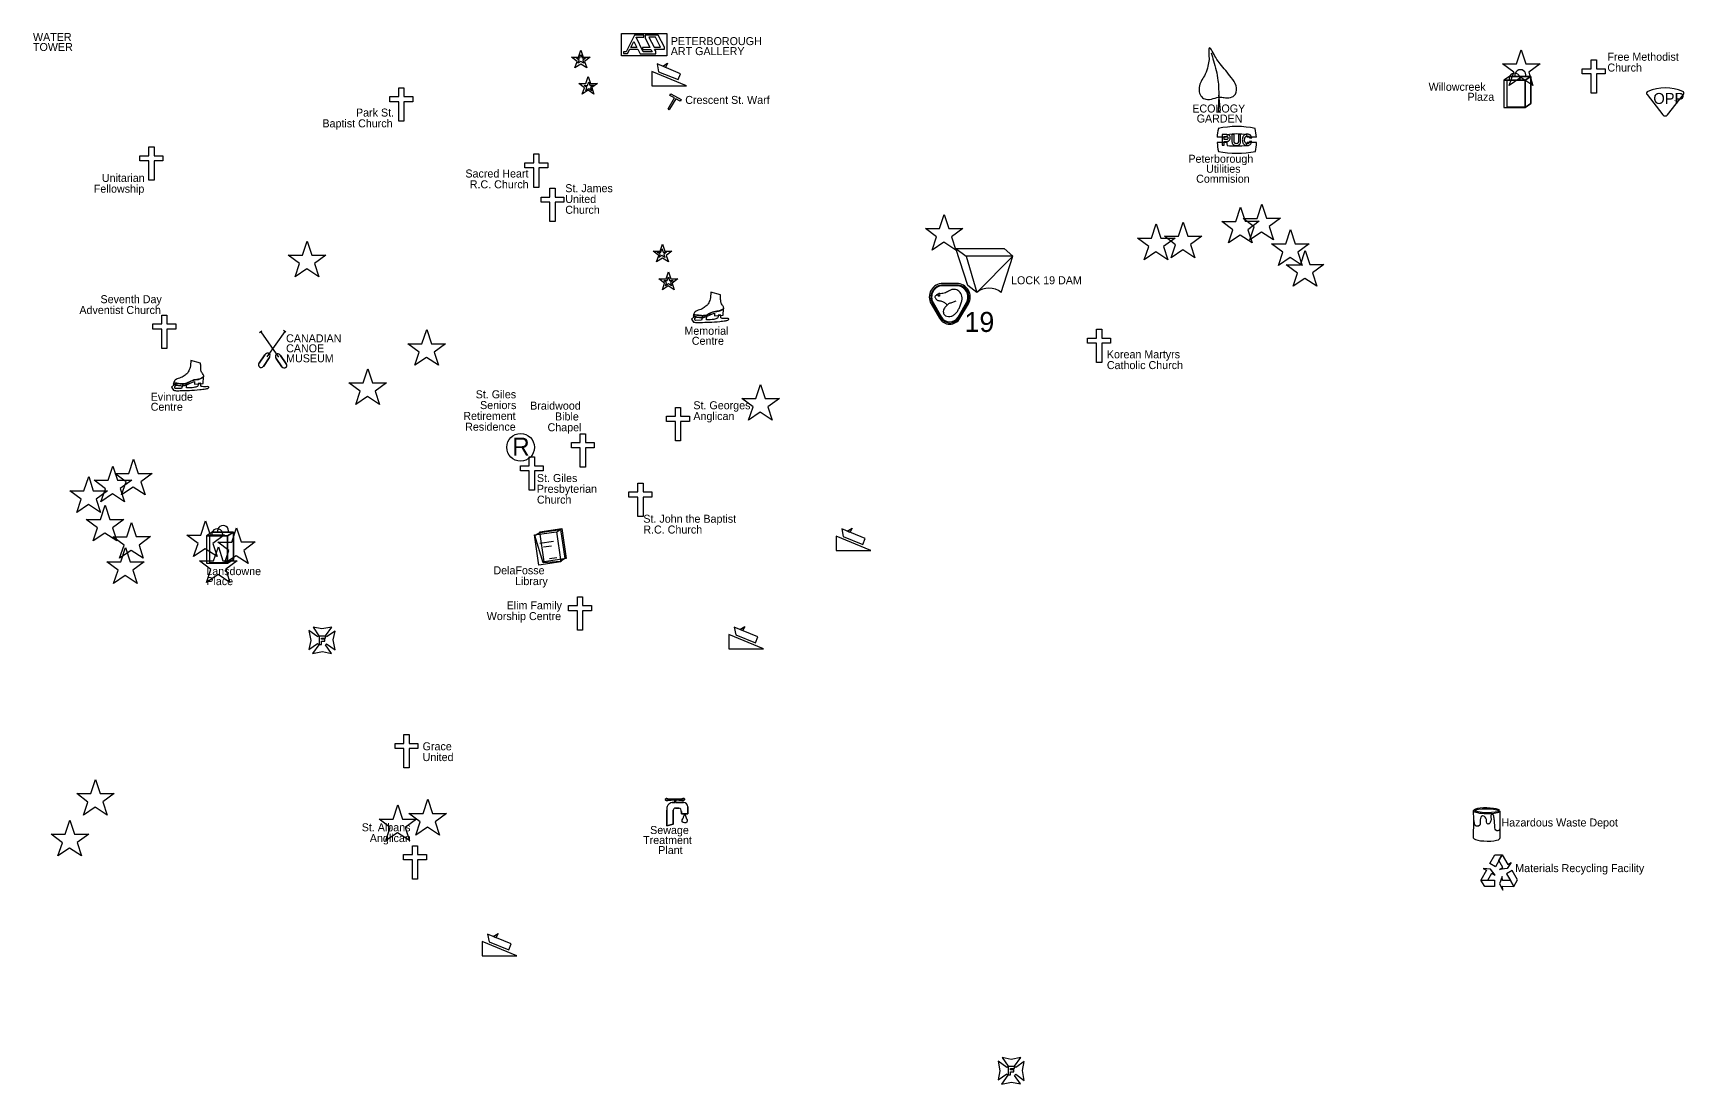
# Model space of a CAD drawing. Extents: x 709372 to 716948, y 4903261 to 4916861.
# Drawn here: x 712448 to 716575, y 4905270 to 4907898 of the extents above; entities that cross this region are included whole.
import ezdxf

# ---------------------------------------------------------------- set-up
doc = ezdxf.new("R2010")
doc.units = 0
for name, color, linetype in [('arenas', 7, 'Continuous'), ('boat ramps', 7, 'Continuous'), ('City_PUS service', 7, 'Continuous'), ('Dams', 7, 'Continuous'), ('dumps', 7, 'Continuous'), ('fire_police', 7, 'Continuous'), ('libraries', 7, 'Continuous'), ('Locks', 7, 'Continuous'), ('point of interes', 7, 'Continuous'), ('points of interes', 7, 'Continuous'), ('religious inst_', 7, 'Continuous'), ('restaurants', 7, 'Continuous'), ('restaurants small', 7, 'Continuous'), ('retirement homes', 7, 'Continuous'), ('shopping centre', 7, 'Continuous'), ('warfs', 7, 'Continuous'), ('water towers', 7, 'Continuous')]:
    doc.layers.add(name, color=color, linetype=linetype)

msp = doc.modelspace()

# ---------------------------------------------------------------- linework, layer by layer
at = {"layer": 'arenas'}
for p, q in [((714167, 4907243), (714142.8, 4907249.8)), ((714173.3, 4907192.4), (714174.4, 4907208.7)), ((714101.5, 4907189.4), (714094.5, 4907182.5)), ((714094.5, 4907182.5), (714099.5, 4907175.3)), ((714099.8, 4907193.9), (714098.5, 4907189.5)), ((714106.6, 4907188.6), (714101.5, 4907189.4)), ((714102.4, 4907182.1), (714102.8, 4907184.8)), ((714102.9, 4907180.5), (714102.4, 4907182.1)), ((714102.8, 4907184.8), (714106.6, 4907188.6)), ((714104.5, 4907179.5), (714102.9, 4907180.5)), ((714119, 4907180), (714104.5, 4907179.5)), ((714122.8, 4907190.1), (714119, 4907180)), ((714132.5, 4907191.9), (714122.8, 4907190.1)), ((714131.7, 4907181.1), (714132.5, 4907191.9)), ((714151.5, 4907197.5), (714151.8, 4907190.7)), ((714151.8, 4907190.7), (714173.3, 4907192.4)), ((714167.8, 4907192.8), (714160.6, 4907192.2)), ((712867.2, 4907072.5), (712843, 4907079.3)), ((712873.6, 4907021.9), (712874.7, 4907038.2)), ((712801.8, 4907019), (712794.7, 4907012.1)), ((712794.7, 4907012.1), (712799.7, 4907004.8)), ((712800.1, 4907023.4), (712798.8, 4907019)), ((712806.9, 4907018.1), (712801.8, 4907019)), ((712802.7, 4907011.6), (712803.1, 4907014.3)), ((712803.2, 4907010), (712802.7, 4907011.6)), ((712803.1, 4907014.3), (712806.9, 4907018.1)), ((712804.8, 4907009), (712803.2, 4907010)), ((712819.2, 4907009.5), (712804.8, 4907009)), ((712823.1, 4907019.6), (712819.2, 4907009.5)), ((712832.7, 4907021.4), (712823.1, 4907019.6)), ((712831.9, 4907010.6), (712832.7, 4907021.4)), ((712851.7, 4907027), (712852.1, 4907020.2)), ((712852.1, 4907020.2), (712873.6, 4907021.9)), ((712868.1, 4907022.3), (712860.9, 4907021.7))]:
    msp.add_line(p, q, dxfattribs=at)
for points in [[(714142.8, 4907249.8), (714140.6, 4907232.2), (714136.1, 4907220.9), (714134.2, 4907218.3), (714125.8, 4907211.3), (714121, 4907208), (714108, 4907203.6), (714103.8, 4907200.9), (714100.9, 4907197.4), (714099.6, 4907193.5)], [(714174.8, 4907208.7), (714174.7, 4907211.3), (714173.2, 4907215), (714170.8, 4907218.7), (714168.6, 4907222.9), (714167.2, 4907231.7), (714167.2, 4907238.3), (714167, 4907243)], [(714099.6, 4907193.5), (714115.9, 4907191.3), (714122, 4907190.8), (714131.3, 4907192.2), (714146.3, 4907199.6), (714161.5, 4907202.5), (714169.1, 4907205.1), (714174.8, 4907208.7)], [(714174.4, 4907208.7), (714169.2, 4907205.4), (714161.7, 4907202.8), (714146.5, 4907199.9), (714131.4, 4907192.6), (714122.2, 4907191.2), (714116.1, 4907191.6), (714099.8, 4907193.9)], [(714098.5, 4907189.5), (714106.3, 4907188.1), (714116.5, 4907186.8), (714126.4, 4907187.2), (714131.8, 4907188.9), (714139.2, 4907192.3), (714146.8, 4907195.7), (714151.5, 4907197.5)], [(714099.5, 4907175.3), (714104.4, 4907174.3), (714108.6, 4907174)], [(714108.6, 4907174), (714115.7, 4907174.3), (714139, 4907175), (714164.8, 4907176.7), (714179.6, 4907178.5)], [(714159.3, 4907185), (714150.3, 4907182), (714131.7, 4907181.1)], [(714160.6, 4907192.2), (714161.2, 4907188), (714159.3, 4907185)], [(714184.6, 4907184.3), (714170.9, 4907184.5), (714167.9, 4907185.8), (714167.4, 4907188.9), (714167.8, 4907192.8)], [(714179.6, 4907178.5), (714182.4, 4907179.2), (714187, 4907181.4), (714187.5, 4907182.3), (714186.6, 4907183.6), (714184.6, 4907184.3)], [(712843, 4907079.3), (712840.9, 4907061.7), (712836.3, 4907050.4), (712834.5, 4907047.8), (712826.1, 4907040.9), (712821.3, 4907037.6), (712808.3, 4907033.2), (712804.1, 4907030.4), (712801.2, 4907026.9), (712799.9, 4907023.1)], [(712799.9, 4907023.1), (712816.2, 4907020.8), (712822.3, 4907020.3), (712831.5, 4907021.7), (712846.6, 4907029.1), (712861.8, 4907032), (712869.3, 4907034.6), (712875.1, 4907038.2)], [(712874.7, 4907038.2), (712869.5, 4907034.9), (712862, 4907032.3), (712846.7, 4907029.4), (712831.7, 4907022.1), (712822.5, 4907020.7), (712816.4, 4907021.1), (712800.1, 4907023.4)], [(712875.1, 4907038.2), (712875, 4907040.9), (712873.5, 4907044.5), (712871.1, 4907048.2), (712868.9, 4907052.4), (712867.5, 4907061.2), (712867.5, 4907067.8), (712867.2, 4907072.5)], [(712798.8, 4907019), (712806.6, 4907017.7), (712816.8, 4907016.3), (712826.7, 4907016.7), (712832.1, 4907018.4), (712839.4, 4907021.8), (712847.1, 4907025.2), (712851.7, 4907027)], [(712799.7, 4907004.8), (712804.7, 4907003.8), (712808.9, 4907003.5)], [(712808.9, 4907003.5), (712816, 4907003.8), (712839.3, 4907004.5), (712865.1, 4907006.2), (712879.9, 4907008)], [(712859.5, 4907014.5), (712850.6, 4907011.5), (712831.9, 4907010.6)], [(712860.9, 4907021.7), (712861.5, 4907017.5), (712859.5, 4907014.5)], [(712884.8, 4907013.8), (712871.1, 4907014.1), (712868.2, 4907015.3), (712867.7, 4907018.5), (712868.1, 4907022.3)], [(712879.9, 4907008), (712882.7, 4907008.7), (712887.2, 4907010.9), (712887.8, 4907011.9), (712886.9, 4907013.1), (712884.8, 4907013.8)]]:
    msp.add_spline(points, degree=3, dxfattribs=at)
at = {"layer": 'boat ramps'}
for points in [[(714060.9, 4907781.4), (714067.1, 4907796), (714008.4, 4907820.4), (714011.9, 4907801.2)], [(714022.4, 4907814.7), (714034.5, 4907822.1), (714029.1, 4907811.7)], [(713994.8, 4907801.9), (713994.8, 4907766.2), (714081.4, 4907766.2)], [(714456.1, 4906639.8), (714456.1, 4906604.1), (714542.7, 4906604)], [(714522.2, 4906619.3), (714528.3, 4906633.9), (714469.7, 4906658.3), (714473.2, 4906639)], [(714483.7, 4906652.6), (714495.8, 4906660), (714490.4, 4906649.5)], [(714187.8, 4906393.9), (714187.8, 4906358.2), (714274.3, 4906358.2)], [(714253.9, 4906373.4), (714260, 4906388), (714201.3, 4906412.4), (714204.9, 4906393.1)], [(714215.4, 4906406.7), (714227.5, 4906414.1), (714222.1, 4906403.7)], [(713637.3, 4905605.7), (713643.4, 4905620.4), (713584.7, 4905644.7), (713588.3, 4905625.5)], [(713598.8, 4905639), (713610.9, 4905646.4), (713605.5, 4905636)], [(713571.2, 4905626.2), (713571.2, 4905590.5), (713657.8, 4905590.5)]]:
    msp.add_lwpolyline(points, close=True, dxfattribs=at)
at = {"layer": 'City_PUS service'}
for p, q in [((715431.9, 4907637.1), (715408.2, 4907637.1)), ((715432.2, 4907624.2), (715408.2, 4907624.2)), ((715506.4, 4907637.1), (715483, 4907637.1)), ((715506.5, 4907624.2), (715483, 4907624.2)), ((715506.5, 4907624.1), (715506.5, 4907624.2)), ((714052.4, 4905974.2), (714045.7, 4905974.2)), ((714045.7, 4905974.2), (714045.7, 4905974.2)), ((714045.7, 4905974.2), (714045.7, 4905974.2)), ((714045.7, 4905974.2), (714052.4, 4905974.2)), ((714052.4, 4905980.5), (714052.4, 4905980.5)), ((714073.9, 4905974.2), (714054.7, 4905974.2)), ((714054.7, 4905974.2), (714073.9, 4905974.2)), ((714054.8, 4905980.5), (714054.8, 4905980.5)), ((714070.1, 4905983.4), (714070.2, 4905983.4)), ((714084.9, 4905946.1), (714084.9, 4905963.3)), ((714084.9, 4905963.3), (714084.9, 4905946.1)), ((714032.5, 4905954.9), (714032.7, 4905915.9)), ((714032.7, 4905915.9), (714032.5, 4905954.9)), ((714048.6, 4905920), (714048.5, 4905954.8)), ((714048.5, 4905954.8), (714048.6, 4905920)), ((714054, 4905960.3), (714062.6, 4905960.3)), ((714062.6, 4905960.3), (714054, 4905960.3)), ((714068.9, 4905951.5), (714068.9, 4905946.1)), ((714068.9, 4905946.1), (714068.9, 4905951.5)), ((714068.9, 4905946.1), (714084.9, 4905946.1)), ((714084.9, 4905946.1), (714068.9, 4905946.1)), ((714077.5, 4905945.9), (714077.5, 4905945.9)), ((714077.5, 4905945.9), (714077.5, 4905945.9)), ((714032.7, 4905915.9), (714048.6, 4905920)), ((714048.6, 4905920), (714032.7, 4905915.9))]:
    msp.add_line(p, q, dxfattribs=at)
for points in [[(715426.1, 4907626.8), (715432.4, 4907626.8), (715433.7, 4907626.9), (715434.9, 4907627.1), (715435.9, 4907627.4), (715436.8, 4907627.8), (715438.3, 4907628.9), (715439.4, 4907630.2), (715440.2, 4907631.6), (715440.7, 4907633), (715440.9, 4907634.2), (715441, 4907635.3), (715440.8, 4907637.1), (715440.4, 4907638.8), (715439.7, 4907640.2), (715438.8, 4907641.5), (715437.6, 4907642.4), (715436.1, 4907643.2), (715434.5, 4907643.6), (715432.6, 4907643.8), (715420.4, 4907643.8), (715420.4, 4907617.1), (715426.1, 4907617.1)], [(715426.1, 4907631.5), (715426.1, 4907639.2), (715430.5, 4907639.2), (715431.7, 4907639.1), (715432.7, 4907638.9), (715433.5, 4907638.7), (715434.2, 4907638.3), (715434.7, 4907637.8), (715435.1, 4907637.2), (715435.3, 4907636.4), (715435.3, 4907635.5), (715435.3, 4907635), (715435.3, 4907634.4), (715435.1, 4907633.7), (715434.8, 4907633.1), (715434.3, 4907632.4), (715433.6, 4907631.9), (715432.6, 4907631.6), (715431.2, 4907631.5)], [(715466.8, 4907643.8), (715461.2, 4907643.8), (715461.2, 4907626.2), (715461.1, 4907625.1), (715460.9, 4907624.1), (715460.5, 4907623.2), (715459.9, 4907622.5), (715459.2, 4907621.9), (715458.2, 4907621.5), (715457.1, 4907621.3), (715455.7, 4907621.2), (715454.8, 4907621.3), (715453.9, 4907621.5), (715453.1, 4907621.9), (715452.4, 4907622.4), (715451.8, 4907623.2), (715451.3, 4907624.1), (715451, 4907625.2), (715450.9, 4907626.4), (715450.9, 4907643.8), (715445.3, 4907643.8), (715445.3, 4907626.1), (715445.4, 4907624.2), (715445.8, 4907622.5), (715446.4, 4907621), (715447.3, 4907619.7), (715448.3, 4907618.9), (715449.3, 4907618.1), (715450.4, 4907617.6), (715451.6, 4907617.2), (715452.7, 4907616.9), (715453.8, 4907616.7), (715454.9, 4907616.6), (715455.9, 4907616.6), (715457.1, 4907616.6), (715458.3, 4907616.7), (715459.4, 4907616.9), (715460.4, 4907617.1), (715462.3, 4907617.9), (715463.9, 4907618.9), (715465.2, 4907620.3), (715466.1, 4907622), (715466.4, 4907622.9), (715466.7, 4907624), (715466.8, 4907625.2), (715466.8, 4907626.4)], [(715494.8, 4907635.4), (715494.5, 4907637), (715494, 4907638.6), (715493.1, 4907640.2), (715491.9, 4907641.6), (715491.2, 4907642.3), (715490.4, 4907642.9), (715489.4, 4907643.4), (715488.4, 4907643.9), (715487.3, 4907644.3), (715486.1, 4907644.6), (715484.8, 4907644.7), (715483.3, 4907644.8), (715482.1, 4907644.7), (715480.8, 4907644.6), (715479.7, 4907644.3), (715478.5, 4907643.9), (715477.5, 4907643.5), (715476.5, 4907642.9), (715475.5, 4907642.1), (715474.7, 4907641.3), (715473.9, 4907640.4), (715473.2, 4907639.3), (715472.6, 4907638.2), (715472.1, 4907636.9), (715471.7, 4907635.5), (715471.4, 4907634), (715471.2, 4907632.4), (715471.1, 4907630.6), (715471.2, 4907628.9), (715471.4, 4907627.3), (715471.6, 4907625.8), (715472, 4907624.4), (715472.5, 4907623.2), (715473.1, 4907622), (715473.8, 4907621), (715474.5, 4907620), (715475.4, 4907619.2), (715476.3, 4907618.5), (715477.3, 4907617.9), (715478.4, 4907617.4), (715479.5, 4907617.1), (715480.7, 4907616.8), (715482, 4907616.6), (715483.3, 4907616.6), (715484.5, 4907616.6), (715485.6, 4907616.7), (715486.7, 4907617), (715487.7, 4907617.3), (715489.5, 4907618.1), (715491.1, 4907619.2), (715492.4, 4907620.7), (715493.4, 4907622.3), (715494.2, 4907624.2), (715494.8, 4907626.4), (715489.2, 4907626.4), (715488.9, 4907625.2), (715488.5, 4907624.1), (715487.9, 4907623.2), (715487.2, 4907622.5), (715486.4, 4907621.9), (715485.5, 4907621.5), (715484.5, 4907621.3), (715483.4, 4907621.2), (715482.5, 4907621.2), (715481.7, 4907621.4), (715481, 4907621.6), (715480.3, 4907622), (715479.2, 4907622.9), (715478.3, 4907624), (715477.6, 4907625.4), (715477.1, 4907627), (715476.9, 4907628.7), (715476.8, 4907630.6), (715476.8, 4907632), (715477, 4907633.2), (715477.2, 4907634.3), (715477.4, 4907635.3), (715477.8, 4907636.2), (715478.2, 4907637), (715478.6, 4907637.7), (715479.1, 4907638.3), (715480.1, 4907639.2), (715481.2, 4907639.8), (715482.3, 4907640.1), (715483.4, 4907640.2), (715484.9, 4907640), (715486.1, 4907639.7), (715487.1, 4907639.1), (715487.9, 4907638.4), (715488.4, 4907637.7), (715488.8, 4907636.9), (715489, 4907636.1), (715489.2, 4907635.4)]]:
    msp.add_lwpolyline(points, close=True, dxfattribs=at)
for points in [[(714070.2, 4905983.4), (714053.3, 4905982.3), (714035.4, 4905983.3)], [(714035.4, 4905983.3), (714053.3, 4905982.3), (714070.2, 4905983.4)], [(714035.5, 4905979.3), (714052.4, 4905980.5)], [(714052.4, 4905980.5), (714035.5, 4905979.3)], [(714052.4, 4905980.5), (714052.4, 4905974.2)], [(714052.4, 4905974.2), (714052.4, 4905980.5)], [(714054.7, 4905974.2), (714054.8, 4905980.5)], [(714054.8, 4905980.5), (714054.7, 4905974.2)], [(714054.8, 4905980.5), (714070, 4905979.3)], [(714070, 4905979.3), (714054.8, 4905980.5)]]:
    msp.add_lwpolyline(points, dxfattribs=at)
for centre, radius, start, end in [((715535.7, 4907630.9), 127.6, 167.2884, 177.2109), ((715457.2, 4907460.2), 204, 76.9493, 103.0507), ((715373.2, 4907629.3), 133.4, 3.3609, 12.8611), ((715535.7, 4907630.9), 127.6, 183.025, 193.1589), ((715464, 4907634.7), 32.1, 164.3569, 175.6906), ((715444.8, 4907622.3), 12.8, 171.4875, 205.2559), ((715457.7, 4907493.4), 152, 80.6665, 99.3335), ((715456.6, 4907820.2), 204.8, 263.4429, 277.083), ((715460.9, 4907623.9), 22, 341.6932, 0.5731), ((715463.6, 4907638.2), 19.4, 356.9025, 15.5636), ((715373.2, 4907629.3), 133.4, 348.0301, 357.7853), ((715458.1, 4907832.3), 235.2, 258.5371, 281.1859), ((714048.8, 4905957.9), 16.5, 100.7494, 190.7494), ((714048.8, 4905957.9), 16.5, 100.7494, 190.7494), ((714073.9, 4905963.3), 10.9, 0, 90), ((714073.9, 4905963.3), 10.9, 0, 90), ((714054, 4905954.8), 5.46, 90.011, 180), ((714054, 4905954.8), 5.46, 90.011, 180), ((714061.5, 4905952.9), 7.46, 349.0766, 81.548), ((714061.5, 4905952.9), 7.46, 349.0766, 81.548)]:
    msp.add_arc(centre, radius, start, end, dxfattribs=at)
for points in [[(714035.4, 4905983.3), (714033, 4905983.8), (714031, 4905983.9), (714029.5, 4905983.1), (714028.8, 4905981.6), (714029.5, 4905979.7), (714032.6, 4905978.8), (714035.5, 4905979.3)], [(714035.5, 4905979.3), (714032.6, 4905978.8), (714029.5, 4905979.7), (714028.8, 4905981.6), (714029.5, 4905983.1), (714031, 4905983.9), (714033, 4905983.8), (714035.4, 4905983.3)], [(714070, 4905979.3), (714073.2, 4905978.9), (714076.3, 4905979.8), (714077, 4905981.7), (714076.4, 4905983.1), (714074.8, 4905984), (714072.9, 4905983.9), (714070.1, 4905983.4)], [(714070.1, 4905983.4), (714072.9, 4905983.9), (714074.8, 4905984), (714076.4, 4905983.1), (714077, 4905981.7), (714076.3, 4905979.8), (714073.2, 4905978.9), (714070, 4905979.3)], [(714077.5, 4905945.9), (714074.7, 4905937.9), (714073.7, 4905935.6), (714071.2, 4905930.6), (714070.9, 4905925.7), (714083, 4905925), (714083.1, 4905931.2), (714081, 4905935.4), (714078.9, 4905940.5), (714077.5, 4905945.9)]]:
    msp.add_spline(points, degree=3, dxfattribs=at)
at = {"layer": 'Dams'}
msp.add_line((714755.1, 4907358.8), (714780.8, 4907339.7), dxfattribs=at)
msp.add_lwpolyline([(714807.3, 4907249.4), (714785.3, 4907266.3), (714755.1, 4907358.8), (714876, 4907358.8), (714897.6, 4907339.7)], close=True, dxfattribs=at)
msp.add_lwpolyline([(714868.4, 4907249.4), (714897.6, 4907339.7), (714780.8, 4907339.7), (714807.3, 4907249.4)], dxfattribs=at)
msp.add_arc((714837.9, 4907211.6), 48.6, 51.0959, 128.9041, dxfattribs=at)
at = {"layer": 'dumps'}
for p, q in [((716049.4, 4905930.7), (716049.3, 4905953.9)), ((716049.4, 4905930.6), (716049.3, 4905953.8)), ((716049.3, 4905885.2), (716049.4, 4905930.6)), ((716114.8, 4905952.5), (716114.8, 4905914)), ((716114.8, 4905952.5), (716114.8, 4905914.1)), ((716114.9, 4905952.8), (716114.9, 4905952.8)), ((716114.8, 4905914), (716114.8, 4905884.3)), ((716089.7, 4905821.6), (716101.9, 4905843.1)), ((716101.9, 4905843.1), (716120.7, 4905843)), ((716120.7, 4905843), (716103.9, 4905813.5)), ((716112.7, 4905828.7), (716120.7, 4905843)), ((716120.7, 4905843), (716135.1, 4905818.9)), ((716081.8, 4905804.5), (716067.6, 4905780)), ((716084.4, 4905780), (716094.4, 4905797.2)), ((716103.9, 4905813.5), (716089.7, 4905821.6)), ((716122.4, 4905811.7), (716112.7, 4905828.7)), ((716145.3, 4905803.9), (716131.2, 4905795.7)), ((716159, 4905781.1), (716145.3, 4905803.9)), ((716067.6, 4905780), (716084.4, 4905780)), ((716077.4, 4905763.7), (716067.6, 4905780)), ((716067.6, 4905780), (716084.4, 4905780)), ((716101.5, 4905763.7), (716077.4, 4905763.7)), ((716084.4, 4905780), (716101.5, 4905780.1)), ((716101.5, 4905780.1), (716101.5, 4905763.7)), ((716141.3, 4905779), (716121.5, 4905779)), ((716121.5, 4905764.5), (716149.8, 4905764.4)), ((716131.2, 4905795.7), (716141.3, 4905779)), ((716149.8, 4905764.4), (716141.3, 4905779)), ((716141.3, 4905779), (716149.8, 4905764.4)), ((716149.8, 4905764.4), (716159, 4905781.1))]:
    msp.add_line(p, q, dxfattribs=at)
for points in [[(716094.4, 4905797.2), (716103.1, 4905792.7), (716091.1, 4905807.8), (716073.5, 4905808.7), (716081.8, 4905804.5)], [(716135.1, 4905818.9), (716142.8, 4905824), (716133.3, 4905809.1), (716114.2, 4905806.3), (716122.4, 4905811.7)], [(716121.5, 4905779), (716121, 4905788.8), (716113.9, 4905770.9), (716122, 4905755.2), (716121.5, 4905764.5)]]:
    msp.add_lwpolyline(points, dxfattribs=at)
for centre, start_param, end_param in [((716082.1, 4905953.4), 6.279337, 9.433133), ((716082.1, 4905953.4), 3.149954, 6.279337), ((716082.1, 4905953.4), 3.149954, 6.279337), ((716082.1, 4905953.4), 3.149954, 6.279337), ((716082, 4905884.7), 3.156583, 6.362646)]:
    msp.add_ellipse(centre, major_axis=(32.8, -0.5), ratio=0.217206, start_param=start_param, end_param=end_param, dxfattribs=at)
msp.add_ellipse((716082.1, 4905953.5), major_axis=(29.8, -0.5), ratio=0.167249, dxfattribs=at)
msp.add_spline([(716114.8, 4905914.1), (716114.4, 4905910.6), (716112.4, 4905904.3), (716107.3, 4905903.2), (716102.8, 4905907), (716102, 4905914.1), (716101.8, 4905922.6), (716101.1, 4905929.3), (716099.5, 4905940.2), (716097, 4905944.1), (716093.8, 4905943.7), (716092.3, 4905941.7), (716092.7, 4905936.4), (716092.2, 4905928.6), (716088.3, 4905921.1), (716085, 4905920.3), (716081.4, 4905925.8), (716081.2, 4905931.9), (716077.9, 4905937.7), (716074.9, 4905940.1), (716068.9, 4905939.2), (716066.4, 4905934.3), (716065.9, 4905926.6), (716064.6, 4905917), (716058.4, 4905914.6), (716053.3, 4905916.8), (716051.4, 4905922.1), (716050.4, 4905927.9), (716049.4, 4905930.7)], degree=3, dxfattribs=at)
at = {"layer": 'fire_police'}
for p, q in [((716501.4, 4907742.2), (716501.1, 4907742.2)), ((716501.4, 4907742.2), (716501.1, 4907742.2)), ((716505.5, 4907733.4), (716505.7, 4907733.7)), ((716505.5, 4907733.4), (716505.7, 4907733.7)), ((716552.8, 4907728.9), (716552.5, 4907728.6))]:
    msp.add_line(p, q, dxfattribs=at)
for points in [[(716482.7, 4907744.1), (716522.5, 4907693.3)], [(716534.3, 4907693.3), (716574, 4907744.1)], [(713159.9, 4906387.9), (713138.1, 4906404), (713142.7, 4906379.1), (713138.2, 4906356.8), (713159.7, 4906371.7)], [(713179.5, 4906390.9), (713195.5, 4906412.7), (713170.7, 4906408.2), (713148.3, 4906412.6), (713163.2, 4906391.1)], [(713182.2, 4906371.1), (713203.4, 4906355.6), (713198.8, 4906380.4), (713203.3, 4906402.8), (713182.3, 4906388.2)], [(713162.9, 4906368.4), (713146.9, 4906346.6), (713171.7, 4906351.2), (713194.1, 4906346.8), (713179.2, 4906368.2)], [(714882.3, 4905311.7), (714860.5, 4905327.7), (714865.1, 4905302.9), (714860.6, 4905280.5), (714882.1, 4905295.4)], [(714901.9, 4905314.7), (714917.9, 4905336.5), (714893.1, 4905331.9), (714870.7, 4905336.3), (714885.6, 4905314.9)], [(714904.6, 4905294.9), (714925.8, 4905279.3), (714921.3, 4905304.1), (714925.7, 4905326.5), (714904.7, 4905311.9)], [(714885.3, 4905292.2), (714869.3, 4905270.3), (714894.1, 4905274.9), (714916.5, 4905270.5), (714901.6, 4905291.9)]]:
    msp.add_lwpolyline(points, dxfattribs=at)
for points in [[(713169.6, 4906377.3), (713178, 4906377.3), (713178, 4906382.3), (713169.6, 4906382.3), (713169.6, 4906385.1), (713179.2, 4906385.1), (713179.2, 4906390.1), (713163.8, 4906390.1), (713163.8, 4906369.2), (713169.6, 4906369.2)], [(714892, 4905301.1), (714900.4, 4905301.1), (714900.4, 4905306), (714892, 4905306), (714892, 4905308.9), (714901.6, 4905308.9), (714901.6, 4905313.8), (714886.2, 4905313.8), (714886.2, 4905292.9), (714892, 4905292.9)]]:
    msp.add_lwpolyline(points, close=True, dxfattribs=at)
for centre, radius, start, end in [((716486.6, 4907747.2), 5, 112.7269, 218.0735), ((716528.4, 4907647.5), 113, 67.2731, 112.7269), ((716570.1, 4907747.2), 5, 321.9265, 67.2731), ((716528.4, 4907697.9), 7.5, 218.0735, 321.9265), ((713171.2, 4906379.7), 14, 124.9282, 143.8168), ((713171.2, 4906379.7), 14, 37.3353, 53.6939), ((713171.2, 4906379.7), 14, 214.8783, 233.7079), ((713171.2, 4906379.7), 14, 304.8298, 322.2763), ((714893.6, 4905303.4), 14, 124.9282, 143.8168), ((714893.6, 4905303.4), 14, 37.3353, 53.6939), ((714893.6, 4905303.4), 14, 214.8783, 233.7079), ((714893.6, 4905303.4), 14, 304.8298, 322.2763)]:
    msp.add_arc(centre, radius, start, end, dxfattribs=at)
at = {"layer": 'libraries'}
for p, q in [((713716, 4906649.5), (713702.4, 4906642)), ((713715.6, 4906622.2), (713749.6, 4906627.1)), ((713767.2, 4906656.4), (713756.7, 4906648.8)), ((713724.5, 4906613.1), (713744.6, 4906616)), ((713739.3, 4906584.3), (713758.1, 4906587)), ((713777.7, 4906584.5), (713767.2, 4906576.9))]:
    msp.add_line(p, q, dxfattribs=at)
for points in [[(713702, 4906643), (713756.9, 4906651), (713767.8, 4906575.8), (713713, 4906567.8)], [(713716, 4906649.5), (713767.1, 4906656.7), (713777.7, 4906584.5), (713767.2, 4906576.9), (713723.2, 4906573.2), (713702.4, 4906642)], [(713715, 4906651), (713769.9, 4906659), (713780.8, 4906583.8), (713725.9, 4906575.8)]]:
    msp.add_lwpolyline(points, close=True, dxfattribs=at)
at = {"layer": 'Locks'}
msp.add_line((714702.4, 4907238.7), (714702.4, 4907238.7), dxfattribs=at)
for points in [[(714757.1, 4907271.6), (714722.5, 4907271.6)], [(714757.1, 4907265.9), (714722.5, 4907265.9)], [(714757.7, 4907267.8), (714723.1, 4907267.8)], [(714693.3, 4907221), (714714.2, 4907184.7)], [(714696.8, 4907222.2), (714717.7, 4907185.9)], [(714698.2, 4907223.8), (714719.2, 4907187.5)], [(714760.5, 4907187.5), (714781.4, 4907223.8)], [(714763, 4907185.9), (714784, 4907222.2)], [(714765.4, 4907184.7), (714786.3, 4907221)]]:
    msp.add_lwpolyline(points, dxfattribs=at)
msp.add_circle((714712.3, 4907241.8), 2.26, dxfattribs=at)
for centre, radius, start, end in [((714722.5, 4907237.8), 33.8, 90, 209.9999), ((714723.1, 4907237.4), 30.4, 90, 209.9999), ((714722.5, 4907237.8), 28.1, 90, 209.9999), ((714757.1, 4907237.8), 33.8, 330.0001, 90), ((714757.1, 4907237.8), 28.1, 330.0001, 90), ((714757.7, 4907237.4), 30.4, 330.0001, 90), ((714739.8, 4907199.5), 29.5, 210, 330), ((714740.4, 4907199), 26.2, 210, 330), ((714739.8, 4907199.5), 23.9, 210, 330)]:
    msp.add_arc(centre, radius, start, end, dxfattribs=at)
for points in [[(714736.6, 4907220.6), (714731, 4907215.3), (714726.3, 4907210), (714724.2, 4907204.6), (714723.8, 4907198.8), (714725.4, 4907194.9), (714729.6, 4907190.7), (714736.3, 4907189.1), (714743.5, 4907189.7), (714749.8, 4907192.9), (714756.6, 4907198.8), (714760.9, 4907205.4), (714764.9, 4907213.5), (714768.7, 4907223.4), (714770.5, 4907232), (714770.3, 4907240.1), (714767.5, 4907246.4), (714764.3, 4907251), (714760.1, 4907254.4), (714754.2, 4907256.6), (714747, 4907256.8), (714739.9, 4907254.4), (714734.3, 4907251.2), (714728.8, 4907248.4), (714722.8, 4907246.8), (714717.1, 4907246.2), (714712.9, 4907246.4), (714709.9, 4907245.1), (714706.8, 4907242.9), (714704.6, 4907240.5), (714702.4, 4907238.7)], [(714702.4, 4907238.7), (714702.4, 4907238.5), (714703.2, 4907236.3), (714704.8, 4907233.2), (714708.7, 4907229.9), (714710.7, 4907229), (714714.6, 4907228.7), (714717.7, 4907227.9), (714721.4, 4907226.4), (714728.4, 4907222.8), (714730.8, 4907220.9), (714733, 4907218.3), (714736.6, 4907220.6)], [(714736.3, 4907220.4), (714738.9, 4907222.1), (714743, 4907223.7), (714747.3, 4907225), (714751.6, 4907226.6), (714755.5, 4907228)]]:
    msp.add_spline(points, degree=3, dxfattribs=at)
at = {"layer": 'points of interes'}
for p, q in [((713951.7, 4907892.3), (713931.4, 4907850.9)), ((713942.8, 4907861.6), (713950.3, 4907876.8)), ((713957.7, 4907861.6), (713942.8, 4907861.6)), ((713950.3, 4907876.8), (713957.7, 4907861.6)), ((713975.3, 4907892.3), (713951.7, 4907892.3)), ((713955.8, 4907887.3), (713975.3, 4907887.3)), ((713973.6, 4907850.9), (713955.8, 4907887.3)), ((713990.4, 4907862), (713972.1, 4907862)), ((713972.1, 4907862), (713972.1, 4907856.9)), ((713975.3, 4907887.3), (713975.3, 4907892.3)), ((714011.2, 4907892.3), (713978.2, 4907892.3)), ((713978.2, 4907892.3), (713978.2, 4907885.9)), ((713978.2, 4907885.9), (713990.4, 4907862)), ((713987.9, 4907887.7), (714000.9, 4907862.2)), ((714004.3, 4907887.7), (713987.9, 4907887.7)), ((714000.9, 4907862.2), (714017.2, 4907862.2)), ((714017.2, 4907862.2), (714004.3, 4907887.7)), ((714026.6, 4907862.3), (714011.2, 4907892.3)), ((714026.6, 4907857.5), (714026.6, 4907862.3)), ((713931.4, 4907850.9), (713924, 4907850.9)), ((713924, 4907850.9), (713924, 4907846.4)), ((713924, 4907846.4), (713934.7, 4907846.4)), ((713934.7, 4907846.4), (713940.1, 4907857.5)), ((713940.1, 4907857.5), (713960.3, 4907857.5)), ((713960.3, 4907857.5), (713966.1, 4907846.2)), ((713966.1, 4907846.2), (714005.2, 4907846.2)), ((713972.1, 4907856.9), (713992.8, 4907856.9)), ((713996.2, 4907850.9), (713973.6, 4907850.9)), ((713992.8, 4907856.9), (713996.2, 4907850.9)), ((714005.2, 4907852.6), (714001.9, 4907857.5)), ((714001.9, 4907857.5), (714026.6, 4907857.5)), ((714005.2, 4907846.2), (714005.2, 4907852.6)), ((715388.1, 4907831.9), (715388.1, 4907831.7)), ((715388.1, 4907831.7), (715388.1, 4907831.5)), ((715412.2, 4907742.7), (715410.9, 4907701.6)), ((715416.3, 4907704.1), (715412.2, 4907742.7)), ((715410.9, 4907701.6), (715416.3, 4907704.1)), ((713020.6, 4907152.8), (713014.6, 4907148.6)), ((713017.6, 4907150.7), (713062.2, 4907087.1)), ((713077.5, 4907152), (713032.9, 4907088.3)), ((713080.5, 4907149.9), (713074.5, 4907154.1)), ((713027.9, 4907093.1), (713013.3, 4907072.2)), ((713013.3, 4907072.2), (713027.9, 4907093.1)), ((713024.2, 4907064.5), (713039, 4907085.6)), ((713039, 4907085.6), (713024.2, 4907064.5)), ((713036.6, 4907097.5), (713040.2, 4907095)), ((713054.9, 4907093.6), (713058.3, 4907096.1)), ((713056, 4907084.1), (713070.7, 4907063.1)), ((713070.7, 4907063.1), (713056, 4907084.1)), ((713081.5, 4907070.7), (713066.7, 4907091.7)), ((713066.7, 4907091.7), (713081.5, 4907070.7))]:
    msp.add_line(p, q, dxfattribs=at)
msp.add_lwpolyline([(713919.2, 4907896.5), (714032.8, 4907896.5), (714032.8, 4907840.4), (713919.2, 4907840.4)], close=True, dxfattribs=at)
for centre, radius, start, end in [((713036.3, 4907087.3), 10.2, 88.4199, 145), ((713036.3, 4907087.3), 10.2, 88.4199, 145), ((713030.6, 4907091.5), 10.2, 325, 20.3688), ((713030.6, 4907091.5), 10.2, 325, 20.3688), ((713064.3, 4907089.9), 10.1, 158.4199, 215), ((713064.3, 4907089.9), 10.1, 158.4199, 215), ((713058.4, 4907085.9), 10.1, 35, 90.3688), ((713058.4, 4907085.9), 10.1, 35, 90.3688), ((713018.7, 4907068.4), 6.68, 145, 325), ((713018.7, 4907068.4), 6.68, 145, 325), ((713076.1, 4907066.9), 6.58, 215, 35), ((713076.1, 4907066.9), 6.58, 215, 35)]:
    msp.add_arc(centre, radius, start, end, dxfattribs=at)
for points in [[(715388.1, 4907831.5), (715385.3, 4907814.9), (715378.3, 4907794.7), (715363.8, 4907765.6), (715369.7, 4907738.1), (715379.9, 4907732.2), (715417.1, 4907737.6), (715429, 4907735.9), (715445.7, 4907738.1), (715453.8, 4907745.1), (715455.4, 4907765.8), (715443.5, 4907786.6), (715416, 4907820.6), (715405, 4907836.3), (715389.1, 4907861), (715388.1, 4907832)], [(715393.5, 4907848.2), (715399, 4907828.7), (715410.3, 4907779.4), (715412.2, 4907742.7)]]:
    msp.add_spline(points, degree=3, dxfattribs=at)
at = {"layer": 'religious inst_'}
for points in [[(716343.2, 4907808.7), (716343.2, 4907830.7), (716356.1, 4907830.7), (716356.1, 4907808.7)], [(716343.2, 4907795.7), (716321, 4907795.7), (716321, 4907808.7), (716343.2, 4907808.7)], [(716356.1, 4907795.7), (716356.1, 4907747.3), (716343.2, 4907747.3), (716343.2, 4907795.7)], [(716356.1, 4907808.7), (716378.3, 4907808.7), (716378.3, 4907795.7), (716356.1, 4907795.7)], [(713362.4, 4907725.8), (713340.2, 4907725.8), (713340.2, 4907738.8), (713362.4, 4907738.8)], [(713362.4, 4907738.8), (713362.4, 4907760.8), (713375.4, 4907760.8), (713375.4, 4907738.8)], [(713375.4, 4907738.8), (713397.5, 4907738.8), (713397.5, 4907725.8), (713375.4, 4907725.8)], [(713375.4, 4907725.8), (713375.4, 4907677.4), (713362.4, 4907677.4), (713362.4, 4907725.8)], [(712737.9, 4907591.1), (712737.9, 4907613.1), (712750.9, 4907613.1), (712750.9, 4907591.1)], [(712737.9, 4907578.1), (712715.7, 4907578.1), (712715.7, 4907591.1), (712737.9, 4907591.1)], [(712750.9, 4907578.1), (712750.9, 4907529.7), (712737.9, 4907529.7), (712737.9, 4907578.1)], [(712750.9, 4907591.1), (712773, 4907591.1), (712773, 4907578.1), (712750.9, 4907578.1)], [(713699.8, 4907560.4), (713677.6, 4907560.4), (713677.6, 4907573.4), (713699.8, 4907573.4)], [(713699.8, 4907573.4), (713699.8, 4907595.4), (713712.8, 4907595.4), (713712.8, 4907573.4)], [(713712.8, 4907573.4), (713735, 4907573.4), (713735, 4907560.4), (713712.8, 4907560.4)], [(713712.8, 4907560.4), (713712.8, 4907512), (713699.8, 4907512), (713699.8, 4907560.4)], [(713740.4, 4907487.7), (713740.4, 4907509.8), (713753.4, 4907509.8), (713753.4, 4907487.7)], [(713740.4, 4907474.8), (713718.2, 4907474.8), (713718.2, 4907487.7), (713740.4, 4907487.7)], [(713753.4, 4907474.8), (713753.4, 4907426.4), (713740.4, 4907426.4), (713740.4, 4907474.8)], [(713753.4, 4907487.7), (713775.6, 4907487.7), (713775.6, 4907474.8), (713753.4, 4907474.8)], [(712770.2, 4907157.8), (712748.1, 4907157.8), (712748.1, 4907170.8), (712770.2, 4907170.8)], [(712770.2, 4907170.8), (712770.2, 4907192.8), (712783.2, 4907192.8), (712783.2, 4907170.8)], [(712783.2, 4907170.8), (712805.4, 4907170.8), (712805.4, 4907157.8), (712783.2, 4907157.8)], [(712783.2, 4907157.8), (712783.2, 4907109.4), (712770.2, 4907109.4), (712770.2, 4907157.8)], [(715106.6, 4907122.2), (715084.4, 4907122.2), (715084.4, 4907135.1), (715106.6, 4907135.1)], [(715106.6, 4907135.1), (715106.6, 4907157.1), (715119.6, 4907157.1), (715119.6, 4907135.1)], [(715119.6, 4907122.2), (715119.6, 4907073.7), (715106.6, 4907073.7), (715106.6, 4907122.2)], [(715119.6, 4907135.1), (715141.7, 4907135.1), (715141.7, 4907122.2), (715119.6, 4907122.2)], [(714054.2, 4906939.6), (714054.2, 4906961.6), (714067.1, 4906961.6), (714067.1, 4906939.6)], [(714054.2, 4906926.6), (714032, 4906926.6), (714032, 4906939.6), (714054.2, 4906939.6)], [(714067.1, 4906926.6), (714067.1, 4906878.2), (714054.2, 4906878.2), (714054.2, 4906926.6)], [(714067.1, 4906939.6), (714089.3, 4906939.6), (714089.3, 4906926.6), (714067.1, 4906926.6)], [(713816.2, 4906860.9), (713794, 4906860.9), (713794, 4906873.8), (713816.2, 4906873.8)], [(713816.2, 4906873.8), (713816.2, 4906895.8), (713829.1, 4906895.8), (713829.1, 4906873.8)], [(713829.1, 4906873.8), (713851.3, 4906873.8), (713851.3, 4906860.9), (713829.1, 4906860.9)], [(713688.7, 4906816), (713688.7, 4906838), (713701.7, 4906838), (713701.7, 4906816)], [(713829.1, 4906860.9), (713829.1, 4906812.4), (713816.2, 4906812.4), (713816.2, 4906860.9)], [(713688.7, 4906803.1), (713666.5, 4906803.1), (713666.5, 4906816), (713688.7, 4906816)], [(713701.7, 4906803.1), (713701.7, 4906754.6), (713688.7, 4906754.6), (713688.7, 4906803.1)], [(713701.7, 4906816), (713723.8, 4906816), (713723.8, 4906803.1), (713701.7, 4906803.1)], [(713960.2, 4906737.8), (713938, 4906737.8), (713938, 4906750.7), (713960.2, 4906750.7)], [(713960.2, 4906750.7), (713960.2, 4906772.7), (713973.1, 4906772.7), (713973.1, 4906750.7)], [(713973.1, 4906750.7), (713995.3, 4906750.7), (713995.3, 4906737.8), (713973.1, 4906737.8)], [(713973.1, 4906737.8), (713973.1, 4906689.3), (713960.2, 4906689.3), (713960.2, 4906737.8)], [(713809.2, 4906453.3), (713787, 4906453.3), (713787, 4906466.3), (713809.2, 4906466.3)], [(713809.2, 4906466.3), (713809.2, 4906488.3), (713822.2, 4906488.3), (713822.2, 4906466.3)], [(713822.2, 4906466.3), (713844.3, 4906466.3), (713844.3, 4906453.3), (713822.2, 4906453.3)], [(713822.2, 4906453.3), (713822.2, 4906404.9), (713809.2, 4906404.9), (713809.2, 4906453.3)], [(713375.3, 4906122), (713375.3, 4906144), (713388.3, 4906144), (713388.3, 4906122)], [(713375.3, 4906109), (713353.2, 4906109), (713353.2, 4906122), (713375.3, 4906122)], [(713388.3, 4906109), (713388.3, 4906060.6), (713375.3, 4906060.6), (713375.3, 4906109)], [(713388.3, 4906122), (713410.5, 4906122), (713410.5, 4906109), (713388.3, 4906109)], [(713396.7, 4905830.7), (713374.5, 4905830.7), (713374.5, 4905843.7), (713396.7, 4905843.7)], [(713396.7, 4905843.7), (713396.7, 4905865.7), (713409.7, 4905865.7), (713409.7, 4905843.7)], [(713409.7, 4905843.7), (713431.8, 4905843.7), (713431.8, 4905830.7), (713409.7, 4905830.7)], [(713409.7, 4905830.7), (713409.7, 4905782.3), (713396.7, 4905782.3), (713396.7, 4905830.7)]]:
    msp.add_lwpolyline(points, dxfattribs=at)
at = {"layer": 'restaurants'}
for points in [[(713794.2, 4907837.4), (713811.8, 4907837.4), (713817.8, 4907855.2), (713823.5, 4907837.5), (713841.2, 4907837.5), (713826.9, 4907827), (713832.3, 4907810.5), (713817.4, 4907820.2), (713802.7, 4907810.5), (713808.3, 4907826.9)], [(716121.5, 4907820.5), (716156.6, 4907820.5), (716168.5, 4907856.1), (716180, 4907820.7), (716215.3, 4907820.7), (716186.9, 4907799.8), (716197.6, 4907766.8), (716167.7, 4907786.3), (716138.5, 4907766.8), (716149.5, 4907799.6)], [(713812.5, 4907771.7), (713830.1, 4907771.7), (713836, 4907789.5), (713841.7, 4907771.8), (713859.4, 4907771.8), (713845.2, 4907761.3), (713850.5, 4907744.8), (713835.6, 4907754.6), (713821, 4907744.8), (713826.5, 4907761.2)], [(715419.6, 4907427), (715454.7, 4907427), (715466.6, 4907462.6), (715478.1, 4907427.2), (715513.4, 4907427.2), (715485, 4907406.2), (715495.6, 4907373.2), (715465.8, 4907392.8), (715436.6, 4907373.2), (715447.6, 4907406)], [(715472.9, 4907434.5), (715508.1, 4907434.5), (715520, 4907470.1), (715531.4, 4907434.7), (715566.8, 4907434.7), (715538.4, 4907413.8), (715549, 4907380.7), (715519.2, 4907400.3), (715489.9, 4907380.7), (715501, 4907413.6)], [(714679, 4907408.9), (714714.1, 4907408.9), (714726, 4907444.5), (714737.5, 4907409.1), (714772.8, 4907409.1), (714744.4, 4907388.1), (714755.1, 4907355.1), (714725.2, 4907374.7), (714696, 4907355.1), (714707, 4907387.9)], [(715209, 4907385), (715244.2, 4907385), (715256, 4907420.6), (715267.5, 4907385.2), (715302.9, 4907385.2), (715274.4, 4907364.3), (715285.1, 4907331.2), (715255.2, 4907350.8), (715226, 4907331.2), (715237.1, 4907364.1)], [(715276.4, 4907389.6), (715311.6, 4907389.6), (715323.4, 4907425.2), (715334.9, 4907389.8), (715370.3, 4907389.8), (715341.8, 4907368.8), (715352.5, 4907335.8), (715322.6, 4907355.4), (715293.4, 4907335.8), (715304.5, 4907368.6)], [(715544.4, 4907370.8), (715579.5, 4907370.8), (715591.4, 4907406.4), (715602.9, 4907371), (715638.2, 4907371), (715609.8, 4907350.1), (715620.5, 4907317), (715590.6, 4907336.6), (715561.4, 4907317), (715572.4, 4907349.9)], [(713086.5, 4907342.2), (713121.7, 4907342.2), (713133.6, 4907377.8), (713145, 4907342.4), (713180.4, 4907342.4), (713151.9, 4907321.5), (713162.6, 4907288.5), (713132.8, 4907308), (713103.5, 4907288.5), (713114.6, 4907321.3)], [(713998.4, 4907352.4), (714016, 4907352.4), (714021.9, 4907370.2), (714027.7, 4907352.5), (714045.4, 4907352.5), (714031.1, 4907342), (714036.5, 4907325.5), (714021.5, 4907335.3), (714006.9, 4907325.5), (714012.5, 4907341.9)], [(715581, 4907318.7), (715616.2, 4907318.7), (715628.1, 4907354.3), (715639.5, 4907318.9), (715674.9, 4907318.9), (715646.4, 4907297.9), (715657.1, 4907264.9), (715627.3, 4907284.5), (715598, 4907264.9), (715609.1, 4907297.8)], [(714013, 4907283.1), (714030.6, 4907283.1), (714036.5, 4907300.9), (714042.3, 4907283.2), (714059.9, 4907283.2), (714045.7, 4907272.8), (714051.1, 4907256.2), (714036.1, 4907266), (714021.5, 4907256.2), (714027, 4907272.7)], [(713385.4, 4907121), (713420.6, 4907121), (713432.5, 4907156.6), (713444, 4907121.2), (713479.3, 4907121.2), (713450.9, 4907100.2), (713461.5, 4907067.2), (713431.7, 4907086.8), (713402.4, 4907067.2), (713413.5, 4907100)], [(713238.1, 4907023), (713273.3, 4907023), (713285.1, 4907058.6), (713296.6, 4907023.2), (713332, 4907023.2), (713303.5, 4907002.3), (713314.2, 4906969.2), (713284.3, 4906988.8), (713255.1, 4906969.2), (713266.1, 4907002.1)], [(714220.1, 4906983.9), (714255.3, 4906983.9), (714267.1, 4907019.5), (714278.6, 4906984.1), (714314, 4906984.1), (714285.5, 4906963.1), (714296.2, 4906930.1), (714266.3, 4906949.7), (714237.1, 4906930.1), (714248.1, 4906963)], [(712652.7, 4906796.8), (712687.9, 4906796.8), (712699.8, 4906832.4), (712711.2, 4906797), (712746.6, 4906797), (712718.1, 4906776), (712728.8, 4906743), (712699, 4906762.6), (712669.7, 4906743), (712680.8, 4906775.8)], [(712540.6, 4906753.1), (712575.8, 4906753.1), (712587.6, 4906788.7), (712599.1, 4906753.3), (712634.5, 4906753.3), (712606, 4906732.3), (712616.7, 4906699.3), (712586.8, 4906718.9), (712557.6, 4906699.3), (712568.7, 4906732.1)], [(712601.1, 4906779.6), (712636.3, 4906779.6), (712648.2, 4906815.2), (712659.6, 4906779.8), (712695, 4906779.8), (712666.6, 4906758.8), (712677.2, 4906725.8), (712647.4, 4906745.4), (712618.1, 4906725.8), (712629.2, 4906758.6)], [(712581.6, 4906681.8), (712616.8, 4906681.8), (712628.6, 4906717.4), (712640.1, 4906682), (712675.5, 4906682), (712647, 4906661), (712657.7, 4906628), (712627.8, 4906647.6), (712598.6, 4906628), (712609.7, 4906660.8)], [(712647.8, 4906638.5), (712683, 4906638.5), (712694.9, 4906674.1), (712706.3, 4906638.7), (712741.7, 4906638.7), (712713.3, 4906617.8), (712723.9, 4906584.8), (712694.1, 4906604.3), (712664.8, 4906584.8), (712675.9, 4906617.6)], [(712832.8, 4906642.7), (712867.9, 4906642.7), (712879.8, 4906678.3), (712891.3, 4906642.9), (712926.6, 4906642.9), (712898.2, 4906622), (712908.8, 4906588.9), (712879, 4906608.5), (712849.7, 4906588.9), (712860.8, 4906621.8)], [(712910, 4906625.2), (712945.1, 4906625.2), (712957, 4906660.8), (712968.5, 4906625.4), (713003.8, 4906625.4), (712975.4, 4906604.4), (712986.1, 4906571.4), (712956.2, 4906591), (712927, 4906571.4), (712938, 4906604.2)], [(712632.7, 4906575.6), (712667.9, 4906575.6), (712679.8, 4906611.2), (712691.2, 4906575.8), (712726.6, 4906575.8), (712698.1, 4906554.8), (712708.8, 4906521.8), (712679, 4906541.4), (712649.7, 4906521.8), (712660.8, 4906554.6)], [(712864.6, 4906577.9), (712899.8, 4906577.9), (712911.6, 4906613.5), (712923.1, 4906578.1), (712958.5, 4906578.1), (712930, 4906557.1), (712940.7, 4906524.1), (712910.8, 4906543.7), (712881.6, 4906524.1), (712892.6, 4906556.9)], [(712557.7, 4905996.2), (712592.9, 4905996.2), (712604.8, 4906031.8), (712616.2, 4905996.4), (712651.6, 4905996.4), (712623.1, 4905975.5), (712633.8, 4905942.4), (712604, 4905962), (712574.7, 4905942.4), (712585.8, 4905975.3)], [(713313.2, 4905932.5), (713348.3, 4905932.5), (713360.2, 4905968), (713371.7, 4905932.6), (713407, 4905932.6), (713378.6, 4905911.7), (713389.3, 4905878.7), (713359.4, 4905898.2), (713330.2, 4905878.7), (713341.2, 4905911.5)], [(713388.1, 4905946.5), (713423.3, 4905946.5), (713435.1, 4905982.1), (713446.6, 4905946.7), (713482, 4905946.7), (713453.5, 4905925.7), (713464.2, 4905892.7), (713434.3, 4905912.3), (713405.1, 4905892.7), (713416.2, 4905925.5)], [(712493.6, 4905894.5), (712528.8, 4905894.5), (712540.7, 4905930.1), (712552.1, 4905894.7), (712587.5, 4905894.7), (712559, 4905873.7), (712569.7, 4905840.7), (712539.9, 4905860.3), (712510.6, 4905840.7), (712521.7, 4905873.5)]]:
    msp.add_lwpolyline(points, close=True, dxfattribs=at)
at = {"layer": 'restaurants small'}
for points in [[(713806.4, 4907835.5), (713815.2, 4907835.5), (713818.1, 4907844.4), (713821, 4907835.6), (713829.8, 4907835.6), (713822.7, 4907830.3), (713825.4, 4907822.1), (713817.9, 4907827), (713810.6, 4907822.1), (713813.4, 4907830.3)], [(713825.8, 4907767), (713834.6, 4907767), (713837.5, 4907775.9), (713840.4, 4907767.1), (713849.2, 4907767.1), (713842.1, 4907761.8), (713844.8, 4907753.6), (713837.3, 4907758.5), (713830, 4907753.6), (713832.8, 4907761.8)], [(714008.7, 4907350), (714017.5, 4907350), (714020.4, 4907358.9), (714023.3, 4907350), (714032.1, 4907350), (714025, 4907344.8), (714027.7, 4907336.5), (714020.2, 4907341.4), (714012.9, 4907336.5), (714015.7, 4907344.7)], [(714025.1, 4907279), (714033.9, 4907279), (714036.9, 4907287.9), (714039.7, 4907279), (714048.6, 4907279), (714041.4, 4907273.8), (714044.1, 4907265.5), (714036.7, 4907270.4), (714029.3, 4907265.5), (714032.1, 4907273.7)]]:
    msp.add_lwpolyline(points, close=True, dxfattribs=at)
at = {"layer": 'retirement homes'}
msp.add_circle((713667.1, 4906862.1), 34.5, dxfattribs=at)
at = {"layer": 'shopping centre'}
for p, q in [((716139.1, 4907789), (716124.7, 4907780.3)), ((716139.1, 4907789), (716124.7, 4907780.3)), ((716177.8, 4907780.3), (716124.7, 4907780.3)), ((716124.7, 4907780.3), (716124.7, 4907711.7)), ((716124.7, 4907780.3), (716133.4, 4907780.3)), ((716192.3, 4907789), (716177.8, 4907780.3)), ((716192.3, 4907789), (716177.8, 4907780.3)), ((716177.8, 4907780.3), (716192.3, 4907789)), ((716177.8, 4907711.7), (716177.8, 4907780.3)), ((716177.8, 4907780.3), (716177.8, 4907711.7)), ((716177.8, 4907780.3), (716177.8, 4907712.7)), ((716192.3, 4907721.4), (716192.3, 4907789)), ((716124.7, 4907711.7), (716177.8, 4907711.7)), ((716192.3, 4907721.4), (716177.8, 4907711.7)), ((716177.8, 4907711.7), (716192.3, 4907721.4)), ((712896.3, 4906649.6), (712881.8, 4906640.9)), ((712896.3, 4906649.6), (712881.8, 4906640.9)), ((712934.9, 4906640.9), (712881.8, 4906640.9)), ((712881.8, 4906640.9), (712881.8, 4906572.3)), ((712881.8, 4906640.9), (712890.5, 4906640.9)), ((712949.4, 4906649.6), (712934.9, 4906640.9)), ((712949.4, 4906649.6), (712934.9, 4906640.9)), ((712934.9, 4906640.9), (712949.4, 4906649.6)), ((712934.9, 4906572.3), (712934.9, 4906640.9)), ((712934.9, 4906640.9), (712934.9, 4906572.3)), ((712934.9, 4906640.9), (712934.9, 4906573.2)), ((712949.4, 4906581.9), (712949.4, 4906649.6)), ((712949.4, 4906581.9), (712934.9, 4906572.3)), ((712934.9, 4906572.3), (712949.4, 4906581.9)), ((712881.8, 4906572.3), (712934.9, 4906572.3))]:
    msp.add_line(p, q, dxfattribs=at)
for points in [[(716177.8, 4907712.7), (716133.4, 4907712.7), (716133.4, 4907780.3)], [(716133.4, 4907780.3), (716177.8, 4907780.3)], [(716133.4, 4907780.3), (716177.8, 4907780.3)], [(716192.3, 4907789), (716139.1, 4907789)], [(716139.1, 4907789), (716192.3, 4907789), (716192.3, 4907721.4)], [(712934.9, 4906573.2), (712890.5, 4906573.2), (712890.5, 4906640.9)], [(712890.5, 4906640.9), (712934.9, 4906640.9)], [(712890.5, 4906640.9), (712934.9, 4906640.9)], [(712949.4, 4906649.6), (712896.3, 4906649.6)], [(712896.3, 4906649.6), (712949.4, 4906649.6), (712949.4, 4906581.9)]]:
    msp.add_lwpolyline(points, dxfattribs=at)
for centre, start, end in [((716151.7, 4907783.9), 340.4568, 199.5432), ((716166.3, 4907792.3), 345.5891, 194.4109), ((712923.5, 4906652.8), 345.5891, 194.4109), ((712908.9, 4906644.5), 340.4568, 199.5432)]:
    msp.add_arc(centre, 13.8, start, end, dxfattribs=at)
at = {"layer": 'warfs'}
msp.add_lwpolyline([(714036.1, 4907707.1), (714036.9, 4907708.4), (714036.2, 4907708.7), (714051.9, 4907735.8), (714040.4, 4907741.9), (714042.6, 4907745.9), (714068.6, 4907731.7), (714066.1, 4907727.5), (714055.1, 4907733.7), (714039.5, 4907707.1), (714038.9, 4907707.6), (714038, 4907706)], close=True, dxfattribs=at)

# ---------------------------------------------------------------- texts
at = {"layer": 'arenas'}
for s, p in [('Memorial', (714076.6, 4907143.4)), ('Centre', (714095.1, 4907118.4)), ('Evinrude', (712742.5, 4906978.5)), ('Centre', (712742.5, 4906953.5))]:
    msp.add_text(s, height=20, dxfattribs=at).set_placement(p)
at = {"layer": 'City_PUS service'}
for s, p in [('Peterborough', (715336.4, 4907573.5)), ('Commision', (715355.7, 4907523.5)), ('Utilities', (715380.5, 4907548.5)), ('Treatment', (713973.4, 4905870.2)), ('Sewage', (713991, 4905895.2)), ('Plant', (714011.2, 4905845.2))]:
    msp.add_text(s, height=20, dxfattribs=at).set_placement(p)
at = {"layer": 'Dams'}
msp.add_text('LOCK 19 DAM', height=20, dxfattribs=at).set_placement((714893.1, 4907269.7))
at = {"layer": 'dumps'}
for s, p in [('Hazardous Waste Depot', (716118.7, 4905914.1)), ('Materials Recycling Facility', (716153.3, 4905800))]:
    msp.add_text(s, height=20, dxfattribs=at).set_placement(p)
at = {"layer": 'fire_police'}
msp.add_text('OPP', height=27.5, dxfattribs=at).set_placement((716498.5, 4907720.5))
at = {"layer": 'libraries'}
for s, p in [('DelaFosse', (713599.2, 4906544.6)), ('Library', (713653.3, 4906517.6))]:
    msp.add_text(s, height=20, dxfattribs=at).set_placement(p)
at = {"layer": 'Locks'}
msp.add_text('19', height=50, dxfattribs=at).set_placement((714776.8, 4907150.5))
at = {"layer": 'point of interes'}
for s, p in [('ART GALLERY', (714042.5, 4907842.6)), ('PETERBOROUGH', (714042.5, 4907867.6)), ('ECOLOGY', (715346.1, 4907699.1)), ('GARDEN', (715357, 4907674.1)), ('CANADIAN', (713081, 4907124.6)), ('CANOE', (713081, 4907099.6)), ('MUSEUM', (713081, 4907074.6))]:
    msp.add_text(s, height=20, dxfattribs=at).set_placement(p)
at = {"layer": 'religious inst_'}
for s, p in [('Church', (716383.7, 4907801.5)), ('Free Methodist', (716383.7, 4907828.5)), ('Park St.', (713255.7, 4907689)), ('Baptist Church', (713171.8, 4907662)), ('Unitarian', (712620.5, 4907525.6)), ('Sacred Heart', (713529.2, 4907536.6)), ('R.C. Church', (713540.1, 4907509.6)), ('Fellowship', (712600.3, 4907498.6)), ('St. James', (713778.8, 4907499.9)), ('United', (713778.8, 4907472.9)), ('Church', (713778.8, 4907445.9)), ('Seventh Day', (712617.1, 4907222.4)), ('Adventist Church', (712564.3, 4907195.4)), ('Catholic Church', (715132.6, 4907057.6)), ('Korean Martyrs', (715132.6, 4907084.6)), ('Braidwood', (713691, 4906956.2)), ('St. Georges', (714099, 4906957.2)), ('Chapel', (713734.5, 4906902.2)), ('Bible ', (713753.1, 4906929.2)), ('Anglican', (714099, 4906930.2)), ('St. Giles ', (713707.9, 4906775.2)), ('Presbyterian', (713707.9, 4906748.3)), ('Church', (713707.9, 4906721.3)), ('St. John the Baptist', (713973.9, 4906673.5)), ('R.C. Church', (713973.9, 4906646.5)), ('Elim Family', (713632.2, 4906457.1)), ('Worship Centre', (713582.5, 4906430.1)), ('Grace', (713422.2, 4906104.6)), ('United', (713422.2, 4906077.6)), ('St. Albans', (713270, 4905902.1)), ('Anglican', (713290.2, 4905875.1))]:
    msp.add_text(s, height=20, dxfattribs=at).set_placement(p)
at = {"layer": 'retirement homes'}
for s, height, p in [('St. Giles', 20, (713554.9, 4906984.6)), ('Seniors', 20, (713565.8, 4906957.6)), ('Retirement', 20, (713523.9, 4906930.6)), ('Residence', 20, (713528.5, 4906903.6)), ('R', 45, (713646.3, 4906841.4))]:
    msp.add_text(s, height=height, dxfattribs=at).set_placement(p)
at = {"layer": 'shopping centre'}
for s, p in [('Willowcreek', (715936.8, 4907753.4)), ('Plaza', (716034, 4907728.4)), ('Lansdowne', (712881.6, 4906542.5)), ('Place', (712881.6, 4906517.5))]:
    msp.add_text(s, height=20, dxfattribs=at).set_placement(p)
at = {"layer": 'warfs'}
msp.add_text('Crescent St. Warf', height=20, dxfattribs=at).set_placement((714078.7, 4907720.6))
at = {"layer": 'water towers'}
for s, p in [('WATER', (712448.3, 4907877.9)), ('TOWER', (712448.3, 4907852.9))]:
    msp.add_text(s, height=20, dxfattribs=at).set_placement(p)

doc.saveas('drawing.dxf')
